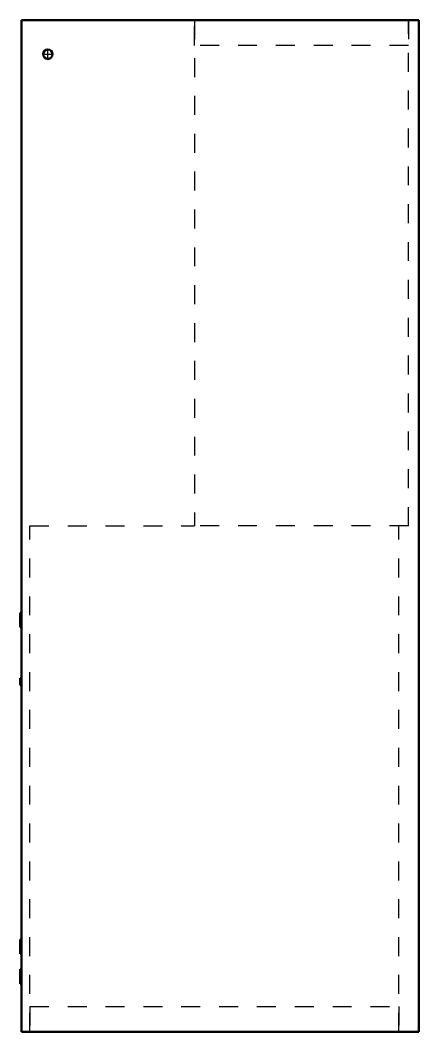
# Model space of a CAD drawing. Header units: inches. Extents: x -10.6 to 10.5, y 0 to 53.4.
import ezdxf

# ---------------------------------------------------------------- set-up
doc = ezdxf.new("R2010")
doc.units = ezdxf.units.IN
doc.header["$MEASUREMENT"] = 0
doc.linetypes.add('Center', pattern=[1.5, 0.45, -0.5, 0.05, -0.5])
doc.linetypes.add('Dashed', pattern=[2, 1, -1])
for name, color, linetype, lineweight in [('AM_0', 7, 'Continuous', 50), ('AM_7', 7, 'Center', 25), ('AM_9', 6, 'Dashed', 25)]:
    doc.layers.add(name, color=color, linetype=linetype, lineweight=lineweight)

# ---------------------------------------------------------------- blocks, each defined once
blk = doc.blocks.new('1_DMVT42CP1400_PART9_0_in_DMVT42CP1400_2')
at = {"layer": 'AM_9'}
for p, q in [((-1.35, 53.4375), (-1.35, 26.71875)), ((9.95, 26.71875), (9.95, 53.4375)), ((9.95, 26.71875), (-1.35, 26.71875))]:
    blk.add_line(p, q, dxfattribs=at)
blk = doc.blocks.new('2_DMVT42CP1400_PART8_0_in_DMVT42CP1400_2')
at = {"layer": 'AM_9'}
for p, q in [((-10.05, 26.71875), (-1.35, 26.71875)), ((-10.05, 0), (-10.05, 26.71875)), ((9.45, 0), (9.45, 26.71875))]:
    blk.add_line(p, q, dxfattribs=at)
blk = doc.blocks.new('3_DMVT42CP1400_PART7_0_in_DMVT42CP1400_2')
at = {"layer": 'AM_0'}
blk.add_circle((-9.1, 51.6375), 0.25, dxfattribs=at)
at = {"layer": 'AM_7'}
for p, q in [((-9.1, 51.375), (-9.1, 51.9)), ((-9.3625, 51.6375), (-8.8375, 51.6375))]:
    blk.add_line(p, q, dxfattribs=at)
blk = doc.blocks.new('4_DMVT42CP1400_PART6_0_in_DMVT42CP1400_2')
at = {"layer": 'AM_0'}
for p, q in [((-10.5625, 21.375), (-10.5625, 22.125)), ((-10.5, 22.125), (-10.5625, 22.125)), ((-10.5625, 21.375), (-10.5, 21.375))]:
    blk.add_line(p, q, dxfattribs=at)
blk = doc.blocks.new('5_DMVT42CP1400_PART5_0_in_DMVT42CP1400_2')
at = {"layer": 'AM_0'}
for p, q in [((-10.5625, 18.3125), (-10.5625, 18.6875)), ((-10.5, 18.6875), (-10.5625, 18.6875)), ((-10.5625, 18.3125), (-10.5, 18.3125))]:
    blk.add_line(p, q, dxfattribs=at)
blk = doc.blocks.new('6_DMVT42CP1400_PART4_0_in_DMVT42CP1400_2')
at = {"layer": 'AM_0'}
for p, q in [((10.5, 53.437), (-10.5, 53.437)), ((-10.5, 0), (-10.5, 53.437)), ((10.5, 53.437), (10.5, 0)), ((10.5, 0), (-10.5, 0))]:
    blk.add_line(p, q, dxfattribs=at)
at = {"layer": 'AM_9'}
for p, q in [((-1.35, 52.102), (-1.35, 53.437)), ((9.95, 53.437), (9.95, 52.102)), ((9.95, 52.102), (-1.35, 52.102)), ((-10.05, 1.336), (-10.05, 0)), ((-10.05, 1.336), (9.45, 1.336)), ((9.45, 1.336), (9.45, 0))]:
    blk.add_line(p, q, dxfattribs=at)
blk = doc.blocks.new('7_DMVT42CP1400_PART3_0_in_DMVT42CP1400_2')
at = {"layer": 'AM_0'}
for q in [(-10.5625, 2.555), (-10.5, 2.535)]:
    blk.add_line((-10.5625, 2.535), q, dxfattribs=at)
at = {"layer": 'AM_9'}
blk.add_line((-10.5, 3.285), (-10.5625, 3.285), dxfattribs=at)
blk = doc.blocks.new('8_DMVT42CP1400_PART2_0_in_DMVT42CP1400_2')
at = {"layer": 'AM_0'}
for p, q in [((-10.5625, 4.125), (-10.5625, 4.875)), ((-10.5, 4.875), (-10.5625, 4.875)), ((-10.5625, 4.125), (-10.5, 4.125))]:
    blk.add_line(p, q, dxfattribs=at)
blk = doc.blocks.new('9_DMVT42CP1400_PART1_0_in_DMVT42CP1400_2')
at = {"layer": 'AM_0'}
for p, q in [((-10.5625, 2.555), (-10.5625, 3.305)), ((-10.5, 3.305), (-10.5625, 3.305)), ((-10.5625, 2.555), (-10.5, 2.555))]:
    blk.add_line(p, q, dxfattribs=at)

msp = doc.modelspace()

# ---------------------------------------------------------------- block references
for name in ['6_DMVT42CP1400_PART4_0_in_DMVT42CP1400_2', '1_DMVT42CP1400_PART9_0_in_DMVT42CP1400_2', '3_DMVT42CP1400_PART7_0_in_DMVT42CP1400_2', '2_DMVT42CP1400_PART8_0_in_DMVT42CP1400_2', '4_DMVT42CP1400_PART6_0_in_DMVT42CP1400_2', '5_DMVT42CP1400_PART5_0_in_DMVT42CP1400_2', '8_DMVT42CP1400_PART2_0_in_DMVT42CP1400_2', '9_DMVT42CP1400_PART1_0_in_DMVT42CP1400_2', '7_DMVT42CP1400_PART3_0_in_DMVT42CP1400_2']:
    msp.add_blockref(name, (0, 0))

doc.saveas('drawing.dxf')
